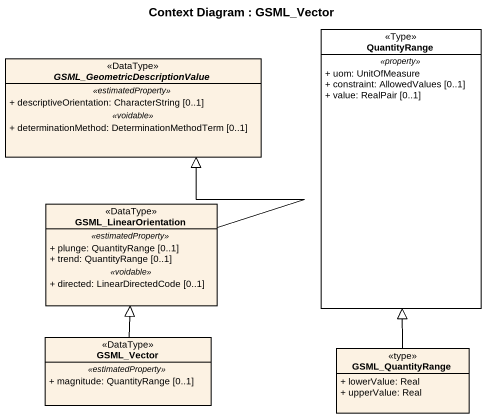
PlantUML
@startuml
title Context Diagram : GSML_Vector
hide circle
hide empty members
skinparam classAttributeIconSize 0
class QuantityRange <<Type>> #FFFFFF {
  .. <<property>> ..
  + uom: UnitOfMeasure
  + constraint: AllowedValues [0..1]
  + value: RealPair [0..1]
}
abstract class "GSML_GeometricDescriptionValue" as GSML_GeometricDescriptionVal <<DataType>> #FCF2E3 {
  .. <<estimatedProperty>> ..
  + descriptiveOrientation: CharacterString [0..1]
  .. <<voidable>> ..
  + determinationMethod: DeterminationMethodTerm [0..1]
}
class GSML_LinearOrientation <<DataType>> #FCF2E3 {
  .. <<estimatedProperty>> ..
  + plunge: QuantityRange [0..1]
  + trend: QuantityRange [0..1]
  .. <<voidable>> ..
  + directed: LinearDirectedCode [0..1]
}
class GSML_Vector <<DataType>> #FCF2E3 {
  .. <<estimatedProperty>> ..
  + magnitude: QuantityRange [0..1]
}
class GSML_QuantityRange <<type>> #FCF2E3 {
  + lowerValue: Real
  + upperValue: Real
}
GSML_LinearOrientation -up-|> GSML_GeometricDescriptionVal
GSML_Vector -up-|> GSML_LinearOrientation
GSML_QuantityRange -up-|> QuantityRange
@enduml
